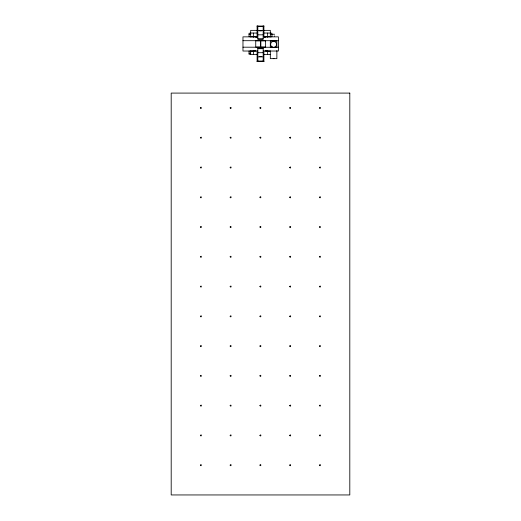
<?xml version="1.0" encoding="UTF-8"?>
<svg xmlns="http://www.w3.org/2000/svg" width="521" height="521" viewBox="0 0 521 521"><rect width="100%" height="100%" fill="white"/><g stroke="black" fill="none" stroke-linecap="round" stroke-linejoin="round"><path stroke-width="0.78" d="M274.261 47.261L278.39 47.183M253.401 51.084L253.356 54.477M256.97 26.05L264.03 26.05M257.823 26.499L263.177 26.499M257.127 30.368L250.679 30.368L250.679 36.796M263.873 30.368L270.321 30.368L270.321 36.796M257.823 30.661L263.177 30.661M259.536 30.863L261.464 30.863M250.679 33.044L257.322 33.044M263.678 33.044L270.321 33.044M250.679 33.227L249.038 33.227L249.038 36.529L250.679 36.529M270.321 33.227L271.962 33.227L271.962 36.529L270.321 36.529M249.038 34.327L250.679 34.327M270.321 34.327L271.962 34.327M272.568 34.236L274.632 34.236M257.823 34.829L263.177 34.829M274.28 36.021L274.632 36.021M253.024 36.62L255.238 36.62A1.882 1.882 0 0 1 256.677 37.291M267.976 36.62L265.762 36.62A1.882 1.882 0 0 0 264.362 37.245M257.823 36.854L242.968 36.854L242.968 51.025L257.823 51.025M263.177 36.854L278.39 36.854L278.39 51.025L263.177 51.025M257.823 38.821L263.177 38.821M242.968 40.697L278.39 40.697M242.968 47.183L272.939 47.261M272.509 47.47L270.321 47.47L270.321 41.081L276.872 41.081L276.872 47.47L273.961 47.47M257.823 48.7L263.177 48.7M267.644 50.908L265.762 50.908A1.882 1.882 0 0 1 265.156 50.804M270.321 51.084L265.502 50.889M250.679 51.501L253.356 51.501M267.644 51.501L270.321 51.501M257.823 52.693L263.177 52.693M249.038 53.194L250.679 53.194M250.679 54.295L249.038 54.295L249.038 50.999M257.322 54.477L250.679 54.477L250.679 51.084M263.678 54.477L270.321 54.477M259.536 56.659L261.464 56.659M257.823 56.861L263.177 56.861M257.823 61.029L263.177 61.029M256.97 61.471L264.03 61.471M276.872 50.524L276.872 58.645L270.321 58.645L270.321 51.025M271.395 36.854L265.502 36.796L265.502 37.505M267.644 33.044L267.644 37.245M267.644 51.084L267.644 54.477M264.609 36.913L264.609 37.505M263.893 26.05L263.9 36.854M263.9 51.025L263.893 61.471M263.177 26.05L263.177 39.264L257.823 39.264L257.823 26.05M263.177 61.471L263.177 48.258L257.823 48.258L257.823 61.471M263.092 26.05L263.092 26.499M263.092 61.029L263.092 61.471M257.908 26.05L257.908 26.499M257.908 61.029L257.908 61.471M257.1 26.05L257.107 36.854M257.107 51.025L257.1 61.471M256.749 36.913L256.749 37.505M255.857 37.505L255.857 36.796L249.963 36.854M253.356 33.044L253.356 37.245M253.356 50.811L255.238 50.908A1.882 1.882 0 0 0 255.857 50.804L249.963 50.999M274 58.619A2.755 2.755 0 0 1 273.199 58.619M200.37 107.932C201.542 109.996 201.738 106.024 200.37 107.932M200.37 137.694C201.399 139.765 202.057 135.786 200.377 137.655M200.37 167.462C201.399 169.546 201.992 165.574 200.377 167.423M200.37 197.231C201.542 199.302 201.738 195.329 200.37 197.231M200.37 227C201.399 229.071 202.057 225.092 200.377 226.954M200.37 256.768C201.399 258.852 201.992 254.88 200.377 256.723M200.37 286.537C201.542 288.601 201.738 284.629 200.37 286.537M200.37 316.299C201.399 318.37 202.057 314.391 200.377 316.26M200.37 346.068C201.399 348.152 201.992 344.179 200.377 346.029M200.37 375.836C201.542 377.907 201.738 373.935 200.37 375.836M200.37 405.605C201.399 407.676 202.057 403.697 200.377 405.559M200.37 435.374C201.399 437.458 201.992 433.485 200.377 435.328M200.37 465.142C201.542 467.207 201.738 463.234 200.37 465.142M230.139 107.932C231.2 110.016 231.728 106.004 230.139 107.932M230.139 137.694C231.344 139.745 231.48 135.818 230.145 137.655M230.139 167.462C231.239 169.54 231.624 165.58 230.145 167.423M230.139 197.231C231.2 199.315 231.728 195.303 230.139 197.231M230.139 227C231.344 229.045 231.48 225.118 230.145 226.954M230.139 256.768C231.239 258.846 231.624 254.886 230.145 256.723M230.139 286.537C231.2 288.621 231.728 284.609 230.139 286.537M230.139 316.299C231.344 318.351 231.48 314.423 230.145 316.26M230.139 346.068C231.239 348.145 231.624 344.186 230.145 346.029M230.139 375.836C231.2 377.92 231.728 373.909 230.139 375.836M230.139 405.605C231.344 407.65 231.48 403.723 230.145 405.559M230.139 435.374C231.239 437.451 231.624 433.492 230.145 435.328M230.139 465.142C231.2 467.226 231.728 463.215 230.139 465.142M259.907 107.932C261.216 109.964 261.171 105.913 259.907 107.932M259.907 137.694C261.171 139.719 261.255 135.74 259.914 137.655M259.907 197.231C261.216 199.263 261.171 195.212 259.907 197.231M259.907 227C261.171 229.019 261.255 225.046 259.914 226.954M259.907 256.768C260.878 258.852 261.562 254.938 259.914 256.723M259.907 286.537C261.216 288.569 261.171 284.518 259.907 286.537M259.907 316.299C261.171 318.324 261.255 314.345 259.914 316.26M259.907 346.068C260.878 348.158 261.562 344.244 259.914 346.029M259.907 375.836C261.216 377.868 261.171 373.817 259.907 375.836M259.907 405.605C261.171 407.63 261.255 403.651 259.914 405.559M259.907 435.374C260.878 437.458 261.562 433.55 259.914 435.328M259.907 465.142C261.216 467.174 261.171 463.123 259.907 465.142M289.676 107.932C290.848 109.996 291.044 106.024 289.676 107.932M289.676 137.694C290.698 139.765 291.356 135.786 289.676 137.655M289.676 167.462C290.705 169.546 291.291 165.574 289.676 167.423M289.676 197.231C290.848 199.302 291.044 195.329 289.676 197.231M289.676 227C290.698 229.071 291.356 225.092 289.676 226.954M289.676 256.768C290.705 258.852 291.291 254.88 289.676 256.723M289.676 286.537C290.848 288.601 291.044 284.629 289.676 286.537M289.676 316.299C290.698 318.37 291.356 314.391 289.676 316.26M289.676 346.068C290.705 348.152 291.291 344.179 289.676 346.029M289.676 375.836C290.848 377.907 291.044 373.935 289.676 375.836M289.676 405.605C290.698 407.676 291.356 403.697 289.676 405.559M289.676 435.374C290.705 437.458 291.291 433.485 289.676 435.328M289.676 465.142C290.848 467.207 291.044 463.234 289.676 465.142M319.438 107.932C320.506 110.016 321.027 106.004 319.438 107.932M319.438 137.694C320.643 139.745 320.78 135.818 319.445 137.655M319.438 167.462C320.539 169.54 320.929 165.58 319.445 167.423M319.438 197.231C320.506 199.315 321.027 195.303 319.438 197.231M319.438 227C320.643 229.045 320.78 225.118 319.445 226.954M319.438 256.768C320.539 258.846 320.929 254.886 319.445 256.723M319.438 286.537C320.506 288.621 321.027 284.609 319.438 286.537M319.438 316.299C320.643 318.351 320.78 314.423 319.445 316.26M319.438 346.068C320.539 348.145 320.929 344.186 319.445 346.029M319.438 375.836C320.506 377.92 321.027 373.909 319.438 375.836M319.438 405.605C320.643 407.65 320.78 403.723 319.445 405.559M319.438 435.374C320.539 437.451 320.929 433.492 319.445 435.328M319.438 465.142C320.506 467.226 321.027 463.215 319.438 465.142M260.5 40.846L255.739 40.846L255.739 47.033L260.5 47.033L260.5 40.846M265.619 40.846L260.858 40.846L260.858 47.033L265.619 47.033L265.619 40.846M349.806 93.09L171.194 93.09L171.194 494.95L349.806 494.95L349.806 93.09M272.112 46.936A2.976 2.976 0 0 0 276.573 44.357A2.976 2.976 0 0 0 272.112 41.778A2.976 2.976 0 0 0 272.112 46.936"/></g></svg>
